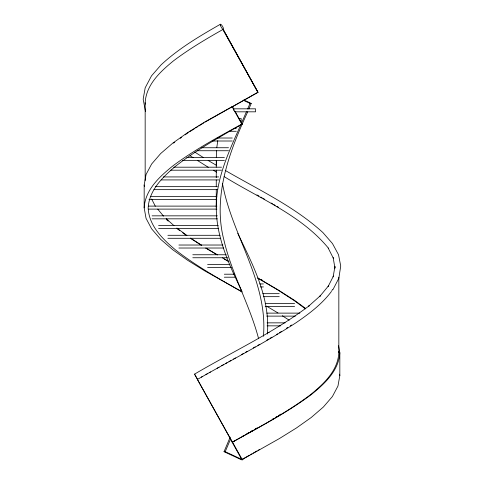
<?xml version="1.0" encoding="UTF-8"?>
<svg xmlns="http://www.w3.org/2000/svg" width="484" height="484" viewBox="0 0 484 484"><rect width="100%" height="100%" fill="white"/><g stroke="black" fill="none" stroke-linecap="round" stroke-linejoin="round"><path stroke-width="0.73" d="M263.435 336.313C268.154 281.549 231.897 235.496 222.446 183.394M267.374 334.021C270.362 297.962 252.89 264.869 237.759 233.391M216.3 157.3L216.638 150.56M241.837 291.047C229.047 264.742 216.154 237.063 216.263 207.188C216.173 177.93 229.241 151.069 240.723 124.89M216.79 147.566L217.788 140.578M145.164 180.52L145.164 102.741C146.138 84.652 160.416 71.523 173.544 60.809C189.19 48.993 206.087 38.998 223.13 29.361L257.978 92.353L231.939 107.037M338.836 277.253L338.836 352.769C337.874 370.853 323.608 383.987 310.486 394.702C286.117 413.082 258.91 427.142 232.417 442.122L197.369 379.353L232.223 442.122M339.829 352.703C338.854 370.859 324.407 383.951 311.206 394.648C286.601 413.021 259.182 427.063 232.514 442.122L232.12 442.122L241.806 459.558L242.194 459.558L279.462 438.522L296.383 428.007L311.206 417.51L323.366 407.02L332.399 396.535L337.959 386.05L339.829 375.566L339.829 352.703L338.57 345.709M241.952 291.707L204.52 270.738L187.611 260.259L172.788 249.774L160.634 239.296L151.601 228.811L146.041 218.326L144.172 207.848L144.172 184.985L146.059 174.5L151.631 164.016L160.682 153.537L172.855 143.052L187.689 132.568L204.605 122.089L232.12 106.686L232.514 106.686L233.947 109.269M144.172 207.848C145.182 189.686 159.641 176.606 172.855 165.915C194.447 149.804 218.248 137.057 241.806 124.122L242.194 124.122L235.024 111.205M194.562 374.12L197.466 379.353L194.562 374.12C232.858 351.553 273.599 332.635 309.209 305.755L308.689 306.142L320.426 295.67L319.906 296.25L328.569 285.772L328.128 286.516L333.446 276.037L333.149 276.884L334.952 266.4L334.952 268.178L333.18 257.694L333.47 258.504L328.176 248.02M247.729 111.762C229.495 151.383 212.367 196.099 223.947 240.221C231.842 274.301 249.798 304.968 258.619 338.752M248.891 108.979L251.214 103.413L243.827 99.976M243.246 458.433L242.653 459.8L241.498 459.8L224.038 451.687L230.172 437.167M224.038 451.687L225.193 451.687L230.529 439.242M241.328 123.505L246.447 111.725M247.651 108.954L250.059 103.413L251.214 103.413M331.818 290.769L332.502 289.456M332.956 289.607L338.842 278.27L340.724 266.012L338.522 254.723L332.478 243.561L322.913 232.574C294.193 206.378 258.559 189.788 225.235 170.41M331.473 291.422C321.866 304.261 308.937 313.922 295.815 322.889C264.034 343.344 230.311 360.532 197.563 379.353M222.93 29.584L257.978 92.353L223.13 29.361M173.544 143.119L174.766 142.248M180.272 138.315L181.494 137.444M185.16 134.824L188.222 132.64M279.546 332.647L281.434 331.437M286.48 328.219L287.738 327.414M290.261 325.805L291.525 325M278.282 415.762L280.805 414.153M189.462 131.86L194.423 128.756M195.663 127.982L197.52 126.814M198.761 126.04L203.722 122.93M266.853 340.167L268.759 339.048M270.03 338.304L271.935 337.185M276.376 334.571L277.647 333.827M272.565 419.12L273.835 418.376M275.741 417.256L277.011 416.506M220.335 24.291C199.547 36.173 178.693 48.46 161.087 64.862L151.522 75.843L145.182 87.81L143.173 99.178L145.454 111.399M204.962 122.156L257.778 92.353M242.194 124.122C219.409 137.16 196.371 150.016 175.607 166.187C162.745 176.981 149.018 190.248 148.152 208.114C149.048 225.986 162.799 239.247 175.674 250.047C196.377 266.158 219.337 278.978 242.048 291.973M241.806 459.558L249.46 455.22M250.736 454.494L252.013 453.774M253.289 453.048L257.119 450.882M258.396 450.156L259.666 449.436M247.197 433.61L248.51 432.871M251.129 431.389L252.442 430.651M255.062 429.169L257.028 428.062M201.314 377.133L202.627 376.395M205.918 374.549L207.231 373.811M209.203 372.704L210.522 371.966M217.098 368.276L219.071 367.162M221.702 365.686L223.675 364.579M225.647 363.472L226.96 362.734M228.932 361.627L230.91 360.519M233.536 359.043L235.508 357.936M241.431 354.609L243.404 353.501M245.376 352.394L247.348 351.287M253.265 347.966L255.243 346.853M257.869 345.376L259.841 344.269M234.196 441.009L235.508 440.271M242.744 436.199L244.057 435.461M246.689 433.979L248.661 432.871M250.633 431.758L252.612 430.651M255.237 429.169L257.216 428.062M223.124 29.584L223.475 29.5M234.915 111.822L255.564 111.822L255.564 108.827L233.663 108.827L233.663 110.328M238.957 118.556L241.171 118.556L241.171 121.551M234.837 128.284L236.295 128.284M229.005 131.279L236.295 131.279M217.213 138.013L232.259 138.013M212.7 141.007L232.259 141.007M201.725 147.741L228.521 147.741M197.115 150.736L228.521 150.736M186.733 157.469L224.394 157.469M182.547 160.464L224.394 160.464M173.689 167.198L221.539 167.198M170.664 170.193L221.539 170.193M163.38 176.926L218.701 176.926M161.124 179.921L218.701 179.921M155.443 186.655L217.383 186.655M153.936 189.649L217.383 189.649M150.476 196.383L216.856 196.383M148.969 199.378L216.856 199.378M148.594 206.111L216.923 206.111M148.594 209.106L216.923 209.106M152.097 215.84L217.389 215.84M152.097 218.835L217.389 218.835M158.589 225.568L218.248 225.568M158.589 228.563L218.605 228.563M167.894 235.297L220.045 235.297M167.894 238.291L220.801 238.291M178.911 245.025L222.906 245.025M178.911 248.02L223.65 248.02M192.795 254.753L226.234 254.753M192.795 257.748L227.534 257.748M207.606 264.482L229.942 264.482M207.606 267.477L231.431 267.477M224.316 274.21L234.71 274.21M224.316 277.205L235.454 277.205M259.69 283.939L263.411 283.939M260.434 286.933L263.411 286.933M262.866 293.667L279.244 293.667M263.611 296.662L279.244 296.662M265.19 303.395L294.593 303.395M265.19 306.39L294.593 306.39M266.738 313.124L299.82 313.124M266.738 316.119L295.313 316.119M267.083 322.852L285.13 322.852M267.083 325.847L280.762 325.847M267.61 332.581L269.134 332.581M243.343 100.291L250.059 103.413M225.193 451.687L242.653 459.8M256.962 194.913L258.916 195.996M224.159 176.612C259.878 198.694 301.496 215.229 328.709 248.522M224.159 258.922L228.623 261.451M257.972 278.082L278.318 290.007L294.714 300.491L305.489 308.35M228.968 261.62L222.477 257.881M257.736 278.094L277.955 290.073L294.175 300.558L305.428 308.859M260.87 197.079L262.165 197.829M263.465 198.579L264.76 199.329M271.252 203.068L272.546 203.818M273.847 204.569L275.142 205.319M277.09 206.438L278.385 207.188M260.87 279.389L262.818 280.514M208.162 160.482L216.36 165.274M208.271 167.264L197.526 160.525M213.353 170.259L216.529 172.135M205.724 248.08L217.165 254.82M206.13 248.147L217.449 254.887M266.642 306.203L277.955 312.936M194.889 152.157L203.111 157.397M189.958 155.691L193.11 157.705M191.222 238.806L201.314 245.255M190.527 238.067L201.761 245.321M282.323 315.762L289.184 320.196M177.35 228.859L179.746 230.608M182.74 232.792L185.735 234.976M176.86 228.055L186.939 235.478M166.526 219.627L168.208 221.121M166.218 218.695L174.004 225.683M157.73 209.13L163.513 216.118M232.12 106.686L241.806 124.122M232.514 442.122L242.194 459.558M151.637 199.009L155.316 206.214M339.58 374.168L339.829 375.566M338.588 351.372L338.836 352.769M145.164 102.741L145.412 104.139M144.172 184.985L144.42 186.382M216.36 160.295L216.596 165.534M216.263 160.319L216.263 167.119M216.263 170.144L216.263 177.707M216.263 179.975L216.263 186.776M216.263 189.801L216.263 207.188M220.456 25.507A2.995 0.756 59.8 0 0 223.305 29.433A2.995 0.756 59.8 0 0 221.962 25.507A2.995 0.756 59.8 0 0 220.456 25.507"/></g></svg>
